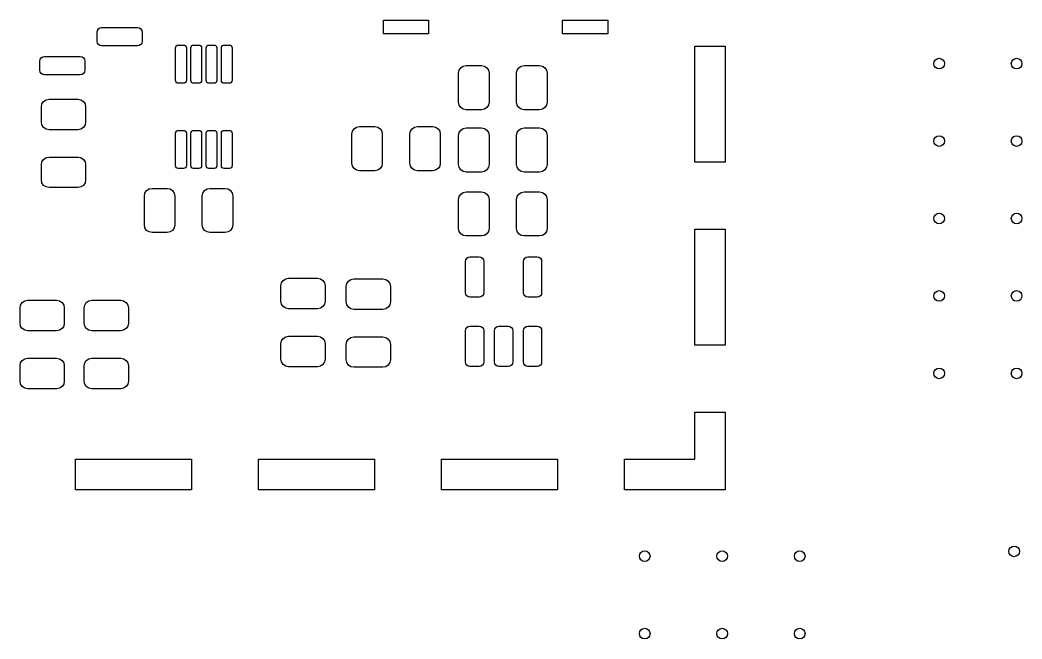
# Model space of a CAD drawing. Header units: inches. Extents: x 0.31 to 2.8, y 0.29 to 1.71.
# Drawn here: x 1.507 to 2.8, y 0.287 to 1.086 of the extents above; entities that cross this region are included whole.
import ezdxf

# ---------------------------------------------------------------- set-up
doc = ezdxf.new("R2010")
doc.units = ezdxf.units.IN
doc.header["$MEASUREMENT"] = 0
doc.layers.add('BLACK', color=250, linetype='CONTINUOUS')

msp = doc.modelspace()

# ---------------------------------------------------------------- linework, layer by layer
at = {"layer": 'BLACK', "linetype": 'CONTINUOUS'}
for p, q in [((1.9758, 1.0685), (1.9758, 1.0862)), ((1.9758, 1.0862), (2.0339, 1.0862)), ((2.0339, 1.0862), (2.0339, 1.0685)), ((2.2071, 1.0685), (2.2071, 1.0862)), ((2.2071, 1.0862), (2.2652, 1.0862)), ((2.2652, 1.0862), (2.2652, 1.0685)), ((1.6067, 1.0729), (1.608, 1.0748)), ((1.608, 1.0748), (1.6099, 1.0761)), ((1.6099, 1.0761), (1.6122, 1.0765)), ((1.6122, 1.0765), (1.6585, 1.0765)), ((1.6585, 1.0765), (1.6607, 1.0761)), ((1.6607, 1.0761), (1.6626, 1.0748)), ((1.6626, 1.0748), (1.6639, 1.0729)), ((1.6063, 1.0706), (1.6067, 1.0729)), ((1.6063, 1.0588), (1.6063, 1.0706)), ((1.6639, 1.0729), (1.6644, 1.0706)), ((1.6644, 1.0706), (1.6644, 1.0588)), ((2.0339, 1.0685), (1.9758, 1.0685)), ((2.2652, 1.0685), (2.2071, 1.0685)), ((1.6067, 1.0565), (1.6063, 1.0588)), ((1.608, 1.0546), (1.6067, 1.0565)), ((1.6099, 1.0534), (1.608, 1.0546)), ((1.6122, 1.0529), (1.6099, 1.0534)), ((1.6585, 1.0529), (1.6122, 1.0529)), ((1.6607, 1.0534), (1.6585, 1.0529)), ((1.6626, 1.0546), (1.6607, 1.0534)), ((1.6639, 1.0565), (1.6626, 1.0546)), ((1.6644, 1.0588), (1.6639, 1.0565)), ((1.7077, 1.0504), (1.7079, 1.0518)), ((1.7077, 1.0081), (1.7077, 1.0504)), ((1.7079, 1.0518), (1.7087, 1.0529)), ((1.7087, 1.0529), (1.7098, 1.0536)), ((1.7098, 1.0536), (1.7111, 1.0539)), ((1.7111, 1.0539), (1.718, 1.0539)), ((1.718, 1.0539), (1.7193, 1.0536)), ((1.7193, 1.0536), (1.7204, 1.0529)), ((1.7204, 1.0529), (1.7212, 1.0518)), ((1.7212, 1.0518), (1.7215, 1.0504)), ((1.7215, 1.0504), (1.7215, 1.0081)), ((1.7274, 1.0504), (1.7276, 1.0518)), ((1.7274, 1.0081), (1.7274, 1.0504)), ((1.7276, 1.0518), (1.7284, 1.0529)), ((1.7284, 1.0529), (1.7295, 1.0536)), ((1.7295, 1.0536), (1.7308, 1.0539)), ((1.7308, 1.0539), (1.7377, 1.0539)), ((1.7377, 1.0539), (1.739, 1.0536)), ((1.739, 1.0536), (1.7401, 1.0529)), ((1.7401, 1.0529), (1.7409, 1.0518)), ((1.7409, 1.0518), (1.7411, 1.0504)), ((1.7411, 1.0504), (1.7411, 1.0081)), ((1.747, 1.0504), (1.7473, 1.0518)), ((1.747, 1.0081), (1.747, 1.0504)), ((1.7473, 1.0518), (1.7481, 1.0529)), ((1.7481, 1.0529), (1.7492, 1.0536)), ((1.7492, 1.0536), (1.7505, 1.0539)), ((1.7505, 1.0539), (1.7574, 1.0539)), ((1.7574, 1.0539), (1.7587, 1.0536)), ((1.7587, 1.0536), (1.7598, 1.0529)), ((1.7598, 1.0529), (1.7606, 1.0518)), ((1.7606, 1.0518), (1.7608, 1.0504)), ((1.7608, 1.0504), (1.7608, 1.0081)), ((1.7667, 1.0504), (1.767, 1.0518)), ((1.7667, 1.0081), (1.7667, 1.0504)), ((1.767, 1.0518), (1.7677, 1.0529)), ((1.7677, 1.0529), (1.7689, 1.0536)), ((1.7689, 1.0536), (1.7702, 1.0539)), ((1.7702, 1.0539), (1.7771, 1.0539)), ((1.7771, 1.0539), (1.7784, 1.0536)), ((1.7784, 1.0536), (1.7795, 1.0529)), ((1.7795, 1.0529), (1.7802, 1.0518)), ((1.7802, 1.0518), (1.7805, 1.0504)), ((1.7805, 1.0504), (1.7805, 1.0081)), ((2.3776, 0.9028), (2.3776, 1.0524)), ((2.3776, 1.0524), (2.4169, 1.0524)), ((2.4169, 1.0524), (2.4169, 0.9028)), ((1.5325, 1.0332), (1.5329, 1.0355)), ((1.5329, 1.0355), (1.5342, 1.0374)), ((1.5342, 1.0374), (1.5361, 1.0387)), ((1.5361, 1.0387), (1.5384, 1.0391)), ((1.5384, 1.0391), (1.5846, 1.0391)), ((1.5846, 1.0391), (1.5869, 1.0387)), ((1.5869, 1.0387), (1.5888, 1.0374)), ((1.5888, 1.0374), (1.5901, 1.0355)), ((1.5901, 1.0355), (1.5906, 1.0332)), ((1.5325, 1.0214), (1.5325, 1.0332)), ((1.5329, 1.0191), (1.5325, 1.0214)), ((1.5906, 1.0214), (1.5901, 1.0191)), ((1.5906, 1.0332), (1.5906, 1.0214)), ((2.0736, 1.0213), (2.0757, 1.0245)), ((2.0757, 1.0245), (2.0789, 1.0266)), ((2.0789, 1.0266), (2.0827, 1.0273)), ((2.0827, 1.0273), (2.1024, 1.0273)), ((2.1024, 1.0273), (2.1061, 1.0266)), ((2.1061, 1.0266), (2.1093, 1.0245)), ((2.1093, 1.0245), (2.1115, 1.0213)), ((2.1484, 1.0213), (2.1505, 1.0245)), ((2.1505, 1.0245), (2.1537, 1.0266)), ((2.1537, 1.0266), (2.1575, 1.0273)), ((2.1575, 1.0273), (2.1772, 1.0273)), ((2.1772, 1.0273), (2.181, 1.0266)), ((2.181, 1.0266), (2.1841, 1.0245)), ((2.1841, 1.0245), (2.1863, 1.0213)), ((1.5342, 1.0172), (1.5329, 1.0191)), ((1.5361, 1.016), (1.5342, 1.0172)), ((1.5384, 1.0155), (1.5361, 1.016)), ((1.5846, 1.0155), (1.5384, 1.0155)), ((1.5869, 1.016), (1.5846, 1.0155)), ((1.5888, 1.0172), (1.5869, 1.016)), ((1.5901, 1.0191), (1.5888, 1.0172)), ((2.0729, 1.0175), (2.0736, 1.0213)), ((2.0729, 0.9801), (2.0729, 1.0175)), ((2.1115, 1.0213), (2.1122, 1.0175)), ((2.1122, 1.0175), (2.1122, 0.9801)), ((2.1477, 1.0175), (2.1484, 1.0213)), ((2.1477, 0.9801), (2.1477, 1.0175)), ((2.1863, 1.0213), (2.187, 1.0175)), ((2.187, 1.0175), (2.187, 0.9801)), ((1.7079, 1.0068), (1.7077, 1.0081)), ((1.7087, 1.0057), (1.7079, 1.0068)), ((1.7098, 1.0049), (1.7087, 1.0057)), ((1.7111, 1.0047), (1.7098, 1.0049)), ((1.718, 1.0047), (1.7111, 1.0047)), ((1.7193, 1.0049), (1.718, 1.0047)), ((1.7204, 1.0057), (1.7193, 1.0049)), ((1.7212, 1.0068), (1.7204, 1.0057)), ((1.7215, 1.0081), (1.7212, 1.0068)), ((1.7276, 1.0068), (1.7274, 1.0081)), ((1.7284, 1.0057), (1.7276, 1.0068)), ((1.7295, 1.0049), (1.7284, 1.0057)), ((1.7308, 1.0047), (1.7295, 1.0049)), ((1.7377, 1.0047), (1.7308, 1.0047)), ((1.739, 1.0049), (1.7377, 1.0047)), ((1.7401, 1.0057), (1.739, 1.0049)), ((1.7409, 1.0068), (1.7401, 1.0057)), ((1.7411, 1.0081), (1.7409, 1.0068)), ((1.7473, 1.0068), (1.747, 1.0081)), ((1.7481, 1.0057), (1.7473, 1.0068)), ((1.7492, 1.0049), (1.7481, 1.0057)), ((1.7505, 1.0047), (1.7492, 1.0049)), ((1.7574, 1.0047), (1.7505, 1.0047)), ((1.7587, 1.0049), (1.7574, 1.0047)), ((1.7598, 1.0057), (1.7587, 1.0049)), ((1.7606, 1.0068), (1.7598, 1.0057)), ((1.7608, 1.0081), (1.7606, 1.0068)), ((1.767, 1.0068), (1.7667, 1.0081)), ((1.7677, 1.0057), (1.767, 1.0068)), ((1.7689, 1.0049), (1.7677, 1.0057)), ((1.7702, 1.0047), (1.7689, 1.0049)), ((1.7771, 1.0047), (1.7702, 1.0047)), ((1.7784, 1.0049), (1.7771, 1.0047)), ((1.7795, 1.0057), (1.7784, 1.0049)), ((1.7802, 1.0068), (1.7795, 1.0057)), ((1.7805, 1.0081), (1.7802, 1.0068)), ((1.5373, 0.9811), (1.5405, 0.9833)), ((1.5405, 0.9833), (1.5443, 0.984)), ((1.5443, 0.984), (1.5817, 0.984)), ((1.5817, 0.984), (1.5855, 0.9833)), ((1.5855, 0.9833), (1.5887, 0.9811)), ((1.5344, 0.9742), (1.5352, 0.9779)), ((1.5344, 0.9545), (1.5344, 0.9742)), ((1.5352, 0.9779), (1.5373, 0.9811)), ((1.5887, 0.9811), (1.5908, 0.9779)), ((1.5908, 0.9779), (1.5915, 0.9742)), ((1.5915, 0.9742), (1.5915, 0.9545)), ((2.0736, 0.9763), (2.0729, 0.9801)), ((2.0757, 0.9731), (2.0736, 0.9763)), ((2.0789, 0.971), (2.0757, 0.9731)), ((2.0827, 0.9703), (2.0789, 0.971)), ((2.1024, 0.9703), (2.0827, 0.9703)), ((2.1061, 0.971), (2.1024, 0.9703)), ((2.1093, 0.9731), (2.1061, 0.971)), ((2.1115, 0.9763), (2.1093, 0.9731)), ((2.1122, 0.9801), (2.1115, 0.9763)), ((2.1484, 0.9763), (2.1477, 0.9801)), ((2.1505, 0.9731), (2.1484, 0.9763)), ((2.1537, 0.971), (2.1505, 0.9731)), ((2.1575, 0.9703), (2.1537, 0.971)), ((2.1772, 0.9703), (2.1575, 0.9703)), ((2.181, 0.971), (2.1772, 0.9703)), ((2.1841, 0.9731), (2.181, 0.971)), ((2.1863, 0.9763), (2.1841, 0.9731)), ((2.187, 0.9801), (2.1863, 0.9763)), ((1.5352, 0.9507), (1.5344, 0.9545)), ((1.5373, 0.9475), (1.5352, 0.9507)), ((1.5405, 0.9454), (1.5373, 0.9475)), ((1.5443, 0.9446), (1.5405, 0.9454)), ((1.5817, 0.9446), (1.5443, 0.9446)), ((1.5855, 0.9454), (1.5817, 0.9446)), ((1.5887, 0.9475), (1.5855, 0.9454)), ((1.5908, 0.9507), (1.5887, 0.9475)), ((1.5915, 0.9545), (1.5908, 0.9507)), ((1.9358, 0.9425), (1.9379, 0.9457)), ((1.9379, 0.9457), (1.9411, 0.9478)), ((1.9411, 0.9478), (1.9449, 0.9486)), ((1.9449, 0.9486), (1.9646, 0.9486)), ((1.9646, 0.9486), (1.9684, 0.9478)), ((1.9684, 0.9478), (1.9715, 0.9457)), ((1.9715, 0.9457), (1.9737, 0.9425)), ((2.0106, 0.9425), (2.0127, 0.9457)), ((2.0127, 0.9457), (2.0159, 0.9478)), ((2.0159, 0.9478), (2.0197, 0.9486)), ((2.0197, 0.9486), (2.0394, 0.9486)), ((2.0394, 0.9486), (2.0432, 0.9478)), ((2.0432, 0.9478), (2.0464, 0.9457)), ((2.0464, 0.9457), (2.0485, 0.9425)), ((2.0736, 0.9409), (2.0757, 0.9441)), ((2.0757, 0.9441), (2.0789, 0.9463)), ((2.0789, 0.9463), (2.0827, 0.947)), ((2.0827, 0.947), (2.1024, 0.947)), ((2.1024, 0.947), (2.1061, 0.9463)), ((2.1061, 0.9463), (2.1093, 0.9441)), ((2.1093, 0.9441), (2.1115, 0.9409)), ((2.1484, 0.9409), (2.1505, 0.9441)), ((2.1505, 0.9441), (2.1537, 0.9463)), ((2.1537, 0.9463), (2.1575, 0.947)), ((2.1575, 0.947), (2.1772, 0.947)), ((2.1772, 0.947), (2.181, 0.9463)), ((2.181, 0.9463), (2.1841, 0.9441)), ((2.1841, 0.9441), (2.1863, 0.9409)), ((1.7077, 0.9402), (1.7079, 0.9415)), ((1.7077, 0.8979), (1.7077, 0.9402)), ((1.7079, 0.9415), (1.7087, 0.9426)), ((1.7087, 0.9426), (1.7098, 0.9434)), ((1.7098, 0.9434), (1.7111, 0.9437)), ((1.7111, 0.9437), (1.718, 0.9437)), ((1.718, 0.9437), (1.7193, 0.9434)), ((1.7193, 0.9434), (1.7204, 0.9426)), ((1.7204, 0.9426), (1.7212, 0.9415)), ((1.7212, 0.9415), (1.7215, 0.9402)), ((1.7215, 0.9402), (1.7215, 0.8979)), ((1.7274, 0.9402), (1.7276, 0.9415)), ((1.7274, 0.8979), (1.7274, 0.9402)), ((1.7276, 0.9415), (1.7284, 0.9426)), ((1.7284, 0.9426), (1.7295, 0.9434)), ((1.7295, 0.9434), (1.7308, 0.9437)), ((1.7308, 0.9437), (1.7377, 0.9437)), ((1.7377, 0.9437), (1.739, 0.9434)), ((1.739, 0.9434), (1.7401, 0.9426)), ((1.7401, 0.9426), (1.7409, 0.9415)), ((1.7409, 0.9415), (1.7411, 0.9402)), ((1.7411, 0.9402), (1.7411, 0.8979)), ((1.747, 0.9402), (1.7473, 0.9415)), ((1.747, 0.8979), (1.747, 0.9402)), ((1.7473, 0.9415), (1.7481, 0.9426)), ((1.7481, 0.9426), (1.7492, 0.9434)), ((1.7492, 0.9434), (1.7505, 0.9437)), ((1.7505, 0.9437), (1.7574, 0.9437)), ((1.7574, 0.9437), (1.7587, 0.9434)), ((1.7587, 0.9434), (1.7598, 0.9426)), ((1.7598, 0.9426), (1.7606, 0.9415)), ((1.7606, 0.9415), (1.7608, 0.9402)), ((1.7608, 0.9402), (1.7608, 0.8979)), ((1.7667, 0.9402), (1.767, 0.9415)), ((1.7667, 0.8979), (1.7667, 0.9402)), ((1.767, 0.9415), (1.7677, 0.9426)), ((1.7677, 0.9426), (1.7689, 0.9434)), ((1.7689, 0.9434), (1.7702, 0.9437)), ((1.7702, 0.9437), (1.7771, 0.9437)), ((1.7771, 0.9437), (1.7784, 0.9434)), ((1.7784, 0.9434), (1.7795, 0.9426)), ((1.7795, 0.9426), (1.7802, 0.9415)), ((1.7802, 0.9415), (1.7805, 0.9402)), ((1.7805, 0.9402), (1.7805, 0.8979)), ((1.9351, 0.9388), (1.9358, 0.9425)), ((1.9351, 0.9014), (1.9351, 0.9388)), ((1.9737, 0.9425), (1.9744, 0.9388)), ((1.9744, 0.9388), (1.9744, 0.9014)), ((2.0099, 0.9388), (2.0106, 0.9425)), ((2.0099, 0.9014), (2.0099, 0.9388)), ((2.0485, 0.9425), (2.0492, 0.9388)), ((2.0492, 0.9388), (2.0492, 0.9014)), ((2.0729, 0.9372), (2.0736, 0.9409)), ((2.0729, 0.8998), (2.0729, 0.9372)), ((2.1115, 0.9409), (2.1122, 0.9372)), ((2.1122, 0.9372), (2.1122, 0.8998)), ((2.1477, 0.9372), (2.1484, 0.9409)), ((2.1477, 0.8998), (2.1477, 0.9372)), ((2.1863, 0.9409), (2.187, 0.9372)), ((2.187, 0.9372), (2.187, 0.8998)), ((1.5352, 0.9031), (1.5373, 0.9063)), ((1.5373, 0.9063), (1.5405, 0.9085)), ((1.5405, 0.9085), (1.5443, 0.9092)), ((1.5443, 0.9092), (1.5817, 0.9092)), ((1.5817, 0.9092), (1.5855, 0.9085)), ((1.5855, 0.9085), (1.5887, 0.9063)), ((1.5887, 0.9063), (1.5908, 0.9031)), ((1.5344, 0.8994), (1.5352, 0.9031)), ((1.5344, 0.8797), (1.5344, 0.8994)), ((1.5908, 0.9031), (1.5915, 0.8994)), ((1.5915, 0.8994), (1.5915, 0.8797)), ((1.7079, 0.8966), (1.7077, 0.8979)), ((1.7087, 0.8954), (1.7079, 0.8966)), ((1.7098, 0.8947), (1.7087, 0.8954)), ((1.7111, 0.8944), (1.7098, 0.8947)), ((1.718, 0.8944), (1.7111, 0.8944)), ((1.7193, 0.8947), (1.718, 0.8944)), ((1.7204, 0.8954), (1.7193, 0.8947)), ((1.7212, 0.8966), (1.7204, 0.8954)), ((1.7215, 0.8979), (1.7212, 0.8966)), ((1.7276, 0.8966), (1.7274, 0.8979)), ((1.7284, 0.8954), (1.7276, 0.8966)), ((1.7295, 0.8947), (1.7284, 0.8954)), ((1.7308, 0.8944), (1.7295, 0.8947)), ((1.7377, 0.8944), (1.7308, 0.8944)), ((1.739, 0.8947), (1.7377, 0.8944)), ((1.7401, 0.8954), (1.739, 0.8947)), ((1.7409, 0.8966), (1.7401, 0.8954)), ((1.7411, 0.8979), (1.7409, 0.8966)), ((1.7473, 0.8966), (1.747, 0.8979)), ((1.7481, 0.8954), (1.7473, 0.8966)), ((1.7492, 0.8947), (1.7481, 0.8954)), ((1.7505, 0.8944), (1.7492, 0.8947)), ((1.7574, 0.8944), (1.7505, 0.8944)), ((1.7587, 0.8947), (1.7574, 0.8944)), ((1.7598, 0.8954), (1.7587, 0.8947)), ((1.7606, 0.8966), (1.7598, 0.8954)), ((1.7608, 0.8979), (1.7606, 0.8966)), ((1.767, 0.8966), (1.7667, 0.8979)), ((1.7677, 0.8954), (1.767, 0.8966)), ((1.7689, 0.8947), (1.7677, 0.8954)), ((1.7702, 0.8944), (1.7689, 0.8947)), ((1.7771, 0.8944), (1.7702, 0.8944)), ((1.7784, 0.8947), (1.7771, 0.8944)), ((1.7795, 0.8954), (1.7784, 0.8947)), ((1.7802, 0.8966), (1.7795, 0.8954)), ((1.7805, 0.8979), (1.7802, 0.8966)), ((1.9358, 0.8976), (1.9351, 0.9014)), ((1.9379, 0.8944), (1.9358, 0.8976)), ((1.9411, 0.8923), (1.9379, 0.8944)), ((1.9449, 0.8915), (1.9411, 0.8923)), ((1.9684, 0.8923), (1.9646, 0.8915)), ((1.9715, 0.8944), (1.9684, 0.8923)), ((1.9737, 0.8976), (1.9715, 0.8944)), ((1.9744, 0.9014), (1.9737, 0.8976)), ((2.0106, 0.8976), (2.0099, 0.9014)), ((2.0127, 0.8944), (2.0106, 0.8976)), ((2.0159, 0.8923), (2.0127, 0.8944)), ((2.0197, 0.8915), (2.0159, 0.8923)), ((2.0432, 0.8923), (2.0394, 0.8915)), ((2.0464, 0.8944), (2.0432, 0.8923)), ((2.0485, 0.8976), (2.0464, 0.8944)), ((2.0492, 0.9014), (2.0485, 0.8976)), ((2.0736, 0.896), (2.0729, 0.8998)), ((2.0757, 0.8928), (2.0736, 0.896)), ((2.0789, 0.8907), (2.0757, 0.8928)), ((2.1093, 0.8928), (2.1061, 0.8907)), ((2.1115, 0.896), (2.1093, 0.8928)), ((2.1122, 0.8998), (2.1115, 0.896)), ((2.1484, 0.896), (2.1477, 0.8998)), ((2.1505, 0.8928), (2.1484, 0.896)), ((2.1537, 0.8907), (2.1505, 0.8928)), ((2.1841, 0.8928), (2.181, 0.8907)), ((2.1863, 0.896), (2.1841, 0.8928)), ((2.187, 0.8998), (2.1863, 0.896)), ((2.4169, 0.9028), (2.3776, 0.9028)), ((1.5352, 0.8759), (1.5344, 0.8797)), ((1.5915, 0.8797), (1.5908, 0.8759)), ((1.9646, 0.8915), (1.9449, 0.8915)), ((2.0394, 0.8915), (2.0197, 0.8915)), ((2.0827, 0.8899), (2.0789, 0.8907)), ((2.1024, 0.8899), (2.0827, 0.8899)), ((2.1061, 0.8907), (2.1024, 0.8899)), ((2.1575, 0.8899), (2.1537, 0.8907)), ((2.1772, 0.8899), (2.1575, 0.8899)), ((2.181, 0.8907), (2.1772, 0.8899)), ((1.5373, 0.8727), (1.5352, 0.8759)), ((1.5405, 0.8706), (1.5373, 0.8727)), ((1.5443, 0.8698), (1.5405, 0.8706)), ((1.5817, 0.8698), (1.5443, 0.8698)), ((1.5855, 0.8706), (1.5817, 0.8698)), ((1.5887, 0.8727), (1.5855, 0.8706)), ((1.5908, 0.8759), (1.5887, 0.8727)), ((1.6702, 0.866), (1.6734, 0.8681)), ((1.6734, 0.8681), (1.6772, 0.8688)), ((1.6772, 0.8688), (1.6969, 0.8688)), ((1.6969, 0.8688), (1.7006, 0.8681)), ((1.7006, 0.8681), (1.7038, 0.866)), ((1.745, 0.866), (1.7482, 0.8681)), ((1.7482, 0.8681), (1.752, 0.8688)), ((1.752, 0.8688), (1.7717, 0.8688)), ((1.7717, 0.8688), (1.7754, 0.8681)), ((1.7754, 0.8681), (1.7786, 0.866)), ((1.6673, 0.859), (1.6681, 0.8628)), ((1.6673, 0.8216), (1.6673, 0.859)), ((1.6681, 0.8628), (1.6702, 0.866)), ((1.7038, 0.866), (1.7059, 0.8628)), ((1.7059, 0.8628), (1.7067, 0.859)), ((1.7067, 0.859), (1.7067, 0.8216)), ((1.7421, 0.859), (1.7429, 0.8628)), ((1.7421, 0.8216), (1.7421, 0.859)), ((1.7429, 0.8628), (1.745, 0.866)), ((1.7786, 0.866), (1.7807, 0.8628)), ((1.7807, 0.8628), (1.7815, 0.859)), ((1.7815, 0.859), (1.7815, 0.8216)), ((2.0729, 0.8545), (2.0736, 0.8583)), ((2.0729, 0.8171), (2.0729, 0.8545)), ((2.0736, 0.8583), (2.0757, 0.8615)), ((2.0757, 0.8615), (2.0789, 0.8636)), ((2.0789, 0.8636), (2.0827, 0.8643)), ((2.0827, 0.8643), (2.1024, 0.8643)), ((2.1024, 0.8643), (2.1061, 0.8636)), ((2.1061, 0.8636), (2.1093, 0.8615)), ((2.1093, 0.8615), (2.1115, 0.8583)), ((2.1115, 0.8583), (2.1122, 0.8545)), ((2.1122, 0.8545), (2.1122, 0.8171)), ((2.1477, 0.8545), (2.1484, 0.8583)), ((2.1477, 0.8171), (2.1477, 0.8545)), ((2.1484, 0.8583), (2.1505, 0.8615)), ((2.1505, 0.8615), (2.1537, 0.8636)), ((2.1537, 0.8636), (2.1575, 0.8643)), ((2.1575, 0.8643), (2.1772, 0.8643)), ((2.1772, 0.8643), (2.181, 0.8636)), ((2.181, 0.8636), (2.1841, 0.8615)), ((2.1841, 0.8615), (2.1863, 0.8583)), ((2.1863, 0.8583), (2.187, 0.8545)), ((2.187, 0.8545), (2.187, 0.8171)), ((1.6681, 0.8178), (1.6673, 0.8216)), ((1.6702, 0.8146), (1.6681, 0.8178)), ((1.6734, 0.8125), (1.6702, 0.8146)), ((1.7038, 0.8146), (1.7006, 0.8125)), ((1.7059, 0.8178), (1.7038, 0.8146)), ((1.7067, 0.8216), (1.7059, 0.8178)), ((1.7429, 0.8178), (1.7421, 0.8216)), ((1.745, 0.8146), (1.7429, 0.8178)), ((1.7482, 0.8125), (1.745, 0.8146)), ((1.7786, 0.8146), (1.7754, 0.8125)), ((1.7807, 0.8178), (1.7786, 0.8146)), ((1.7815, 0.8216), (1.7807, 0.8178)), ((2.0736, 0.8133), (2.0729, 0.8171)), ((2.1122, 0.8171), (2.1115, 0.8133)), ((2.1484, 0.8133), (2.1477, 0.8171)), ((2.187, 0.8171), (2.1863, 0.8133)), ((2.3776, 0.6665), (2.3776, 0.8161)), ((2.3776, 0.8161), (2.4169, 0.8161)), ((2.4169, 0.8161), (2.4169, 0.6665)), ((1.6772, 0.8118), (1.6734, 0.8125)), ((1.6969, 0.8118), (1.6772, 0.8118)), ((1.7006, 0.8125), (1.6969, 0.8118)), ((1.752, 0.8118), (1.7482, 0.8125)), ((1.7717, 0.8118), (1.752, 0.8118)), ((1.7754, 0.8125), (1.7717, 0.8118)), ((2.0757, 0.8101), (2.0736, 0.8133)), ((2.0789, 0.808), (2.0757, 0.8101)), ((2.0827, 0.8073), (2.0789, 0.808)), ((2.1024, 0.8073), (2.0827, 0.8073)), ((2.1061, 0.808), (2.1024, 0.8073)), ((2.1093, 0.8101), (2.1061, 0.808)), ((2.1115, 0.8133), (2.1093, 0.8101)), ((2.1505, 0.8101), (2.1484, 0.8133)), ((2.1537, 0.808), (2.1505, 0.8101)), ((2.1575, 0.8073), (2.1537, 0.808)), ((2.1772, 0.8073), (2.1575, 0.8073)), ((2.181, 0.808), (2.1772, 0.8073)), ((2.1841, 0.8101), (2.181, 0.808)), ((2.1863, 0.8133), (2.1841, 0.8101)), ((2.0816, 0.7745), (2.0821, 0.7767)), ((2.0821, 0.7767), (2.0833, 0.7787)), ((2.0833, 0.7787), (2.0853, 0.7799)), ((2.0853, 0.7799), (2.0875, 0.7804)), ((2.0875, 0.7804), (2.0993, 0.7804)), ((2.0993, 0.7804), (2.1016, 0.7799)), ((2.1016, 0.7799), (2.1035, 0.7787)), ((2.1035, 0.7787), (2.1048, 0.7767)), ((2.1048, 0.7767), (2.1052, 0.7745)), ((2.1564, 0.7745), (2.1569, 0.7767)), ((2.1569, 0.7767), (2.1581, 0.7787)), ((2.1581, 0.7787), (2.1601, 0.7799)), ((2.1601, 0.7799), (2.1623, 0.7804)), ((2.1623, 0.7804), (2.1741, 0.7804)), ((2.1741, 0.7804), (2.1764, 0.7799)), ((2.1764, 0.7799), (2.1783, 0.7787)), ((2.1783, 0.7787), (2.1796, 0.7767)), ((2.1796, 0.7767), (2.18, 0.7745)), ((2.0816, 0.7341), (2.0816, 0.7745)), ((2.1052, 0.7745), (2.1052, 0.7341)), ((2.1564, 0.7341), (2.1564, 0.7745)), ((2.18, 0.7745), (2.18, 0.7341)), ((1.8465, 0.7498), (1.8497, 0.7519)), ((1.8497, 0.7519), (1.8534, 0.7527)), ((1.8534, 0.7527), (1.8908, 0.7527)), ((1.8908, 0.7527), (1.8946, 0.7519)), ((1.8946, 0.7519), (1.8978, 0.7498)), ((1.9307, 0.749), (1.9339, 0.7511)), ((1.9339, 0.7511), (1.9377, 0.7519)), ((1.9377, 0.7519), (1.9751, 0.7519)), ((1.9751, 0.7519), (1.9789, 0.7511)), ((1.9789, 0.7511), (1.982, 0.749)), ((1.8436, 0.7428), (1.8443, 0.7466)), ((1.8436, 0.7231), (1.8436, 0.7428)), ((1.8443, 0.7466), (1.8465, 0.7498)), ((1.8978, 0.7498), (1.8999, 0.7466)), ((1.8999, 0.7466), (1.9007, 0.7428)), ((1.9007, 0.7428), (1.9007, 0.7231)), ((1.9278, 0.742), (1.9286, 0.7458)), ((1.9278, 0.7223), (1.9278, 0.742)), ((1.9286, 0.7458), (1.9307, 0.749)), ((1.982, 0.749), (1.9842, 0.7458)), ((1.9842, 0.7458), (1.9849, 0.742)), ((1.9849, 0.742), (1.9849, 0.7223)), ((1.513, 0.7234), (1.5167, 0.7242)), ((1.5167, 0.7242), (1.5541, 0.7242)), ((1.5541, 0.7242), (1.5579, 0.7234)), ((1.5956, 0.7234), (1.5994, 0.7242)), ((1.5994, 0.7242), (1.6368, 0.7242)), ((1.6368, 0.7242), (1.6406, 0.7234)), ((2.0821, 0.7319), (2.0816, 0.7341)), ((2.0833, 0.73), (2.0821, 0.7319)), ((2.0853, 0.7287), (2.0833, 0.73)), ((2.0875, 0.7282), (2.0853, 0.7287)), ((2.0993, 0.7282), (2.0875, 0.7282)), ((2.1016, 0.7287), (2.0993, 0.7282)), ((2.1035, 0.73), (2.1016, 0.7287)), ((2.1048, 0.7319), (2.1035, 0.73)), ((2.1052, 0.7341), (2.1048, 0.7319)), ((2.1569, 0.7319), (2.1564, 0.7341)), ((2.1581, 0.73), (2.1569, 0.7319)), ((2.1601, 0.7287), (2.1581, 0.73)), ((2.1623, 0.7282), (2.1601, 0.7287)), ((2.1741, 0.7282), (2.1623, 0.7282)), ((2.1764, 0.7287), (2.1741, 0.7282)), ((2.1783, 0.73), (2.1764, 0.7287)), ((2.1796, 0.7319), (2.1783, 0.73)), ((2.18, 0.7341), (2.1796, 0.7319)), ((1.5069, 0.7143), (1.5076, 0.7181)), ((1.5069, 0.6946), (1.5069, 0.7143)), ((1.5076, 0.7181), (1.5098, 0.7213)), ((1.5098, 0.7213), (1.513, 0.7234)), ((1.5579, 0.7234), (1.5611, 0.7213)), ((1.5611, 0.7213), (1.5632, 0.7181)), ((1.5632, 0.7181), (1.564, 0.7143)), ((1.564, 0.7143), (1.564, 0.6946)), ((1.5896, 0.7143), (1.5903, 0.7181)), ((1.5896, 0.6946), (1.5896, 0.7143)), ((1.5903, 0.7181), (1.5924, 0.7213)), ((1.5924, 0.7213), (1.5956, 0.7234)), ((1.6406, 0.7234), (1.6438, 0.7213)), ((1.6438, 0.7213), (1.6459, 0.7181)), ((1.6459, 0.7181), (1.6467, 0.7143)), ((1.6467, 0.7143), (1.6467, 0.6946)), ((1.8443, 0.7194), (1.8436, 0.7231)), ((1.8465, 0.7162), (1.8443, 0.7194)), ((1.8497, 0.714), (1.8465, 0.7162)), ((1.8534, 0.7133), (1.8497, 0.714)), ((1.8908, 0.7133), (1.8534, 0.7133)), ((1.8946, 0.714), (1.8908, 0.7133)), ((1.8978, 0.7162), (1.8946, 0.714)), ((1.8999, 0.7194), (1.8978, 0.7162)), ((1.9007, 0.7231), (1.8999, 0.7194)), ((1.9286, 0.7186), (1.9278, 0.7223)), ((1.9307, 0.7154), (1.9286, 0.7186)), ((1.9339, 0.7132), (1.9307, 0.7154)), ((1.9377, 0.7125), (1.9339, 0.7132)), ((1.9751, 0.7125), (1.9377, 0.7125)), ((1.9789, 0.7132), (1.9751, 0.7125)), ((1.982, 0.7154), (1.9789, 0.7132)), ((1.9842, 0.7186), (1.982, 0.7154)), ((1.9849, 0.7223), (1.9842, 0.7186)), ((1.5076, 0.6909), (1.5069, 0.6946)), ((1.5098, 0.6877), (1.5076, 0.6909)), ((1.513, 0.6855), (1.5098, 0.6877)), ((1.5167, 0.6848), (1.513, 0.6855)), ((1.5579, 0.6855), (1.5541, 0.6848)), ((1.5611, 0.6877), (1.5579, 0.6855)), ((1.5632, 0.6909), (1.5611, 0.6877)), ((1.564, 0.6946), (1.5632, 0.6909)), ((1.5903, 0.6909), (1.5896, 0.6946)), ((1.5924, 0.6877), (1.5903, 0.6909)), ((1.5956, 0.6855), (1.5924, 0.6877)), ((1.5994, 0.6848), (1.5956, 0.6855)), ((1.6406, 0.6855), (1.6368, 0.6848)), ((1.6438, 0.6877), (1.6406, 0.6855)), ((1.6459, 0.6909), (1.6438, 0.6877)), ((1.6467, 0.6946), (1.6459, 0.6909)), ((2.0816, 0.6849), (2.0821, 0.6872)), ((2.0821, 0.6872), (2.0833, 0.6891)), ((2.0833, 0.6891), (2.0853, 0.6904)), ((2.0853, 0.6904), (2.0875, 0.6908)), ((2.0875, 0.6908), (2.0993, 0.6908)), ((2.0993, 0.6908), (2.1016, 0.6904)), ((2.1016, 0.6904), (2.1035, 0.6891)), ((2.1035, 0.6891), (2.1048, 0.6872)), ((2.1048, 0.6872), (2.1052, 0.6849)), ((2.119, 0.6849), (2.1195, 0.6872)), ((2.1195, 0.6872), (2.1207, 0.6891)), ((2.1207, 0.6891), (2.1227, 0.6904)), ((2.1227, 0.6904), (2.1249, 0.6908)), ((2.1249, 0.6908), (2.1367, 0.6908)), ((2.1367, 0.6908), (2.139, 0.6904)), ((2.139, 0.6904), (2.1409, 0.6891)), ((2.1409, 0.6891), (2.1422, 0.6872)), ((2.1422, 0.6872), (2.1426, 0.6849)), ((2.1564, 0.6849), (2.1569, 0.6872)), ((2.1569, 0.6872), (2.1581, 0.6891)), ((2.1581, 0.6891), (2.1601, 0.6904)), ((2.1601, 0.6904), (2.1623, 0.6908)), ((2.1623, 0.6908), (2.1741, 0.6908)), ((2.1741, 0.6908), (2.1764, 0.6904)), ((2.1764, 0.6904), (2.1783, 0.6891)), ((2.1783, 0.6891), (2.1796, 0.6872)), ((2.1796, 0.6872), (2.18, 0.6849)), ((1.5541, 0.6848), (1.5167, 0.6848)), ((1.6368, 0.6848), (1.5994, 0.6848)), ((1.8443, 0.6718), (1.8465, 0.675)), ((1.8465, 0.675), (1.8497, 0.6771)), ((1.8497, 0.6771), (1.8534, 0.6779)), ((1.8534, 0.6779), (1.8908, 0.6779)), ((1.8908, 0.6779), (1.8946, 0.6771)), ((1.8946, 0.6771), (1.8978, 0.675)), ((1.8978, 0.675), (1.8999, 0.6718)), ((1.9286, 0.671), (1.9307, 0.6742)), ((1.9307, 0.6742), (1.9339, 0.6763)), ((1.9339, 0.6763), (1.9377, 0.6771)), ((1.9377, 0.6771), (1.9751, 0.6771)), ((1.9751, 0.6771), (1.9789, 0.6763)), ((1.9789, 0.6763), (1.982, 0.6742)), ((1.982, 0.6742), (1.9842, 0.671)), ((2.0816, 0.6446), (2.0816, 0.6849)), ((2.1052, 0.6849), (2.1052, 0.6446)), ((2.119, 0.6446), (2.119, 0.6849)), ((2.1426, 0.6849), (2.1426, 0.6446)), ((2.1564, 0.6446), (2.1564, 0.6849)), ((2.18, 0.6849), (2.18, 0.6446)), ((1.8436, 0.668), (1.8443, 0.6718)), ((1.8436, 0.6483), (1.8436, 0.668)), ((1.8999, 0.6718), (1.9007, 0.668)), ((1.9007, 0.668), (1.9007, 0.6483)), ((1.9278, 0.6672), (1.9286, 0.671)), ((1.9278, 0.6475), (1.9278, 0.6672)), ((1.9842, 0.671), (1.9849, 0.6672)), ((1.9849, 0.6672), (1.9849, 0.6475)), ((2.4169, 0.6665), (2.3776, 0.6665)), ((1.5076, 0.6433), (1.5098, 0.6465)), ((1.5098, 0.6465), (1.513, 0.6486)), ((1.513, 0.6486), (1.5167, 0.6494)), ((1.5167, 0.6494), (1.5541, 0.6494)), ((1.5541, 0.6494), (1.5579, 0.6486)), ((1.5579, 0.6486), (1.5611, 0.6465)), ((1.5611, 0.6465), (1.5632, 0.6433)), ((1.5903, 0.6433), (1.5924, 0.6465)), ((1.5924, 0.6465), (1.5956, 0.6486)), ((1.5956, 0.6486), (1.5994, 0.6494)), ((1.5994, 0.6494), (1.6368, 0.6494)), ((1.6368, 0.6494), (1.6406, 0.6486)), ((1.6406, 0.6486), (1.6438, 0.6465)), ((1.6438, 0.6465), (1.6459, 0.6433)), ((1.8443, 0.6446), (1.8436, 0.6483)), ((1.9007, 0.6483), (1.8999, 0.6446)), ((1.9286, 0.6438), (1.9278, 0.6475)), ((1.9849, 0.6475), (1.9842, 0.6438)), ((1.5069, 0.6395), (1.5076, 0.6433)), ((1.5069, 0.6198), (1.5069, 0.6395)), ((1.5632, 0.6433), (1.564, 0.6395)), ((1.564, 0.6395), (1.564, 0.6198)), ((1.5896, 0.6395), (1.5903, 0.6433)), ((1.5896, 0.6198), (1.5896, 0.6395)), ((1.6459, 0.6433), (1.6467, 0.6395)), ((1.6467, 0.6395), (1.6467, 0.6198)), ((1.8465, 0.6414), (1.8443, 0.6446)), ((1.8497, 0.6392), (1.8465, 0.6414)), ((1.8534, 0.6385), (1.8497, 0.6392)), ((1.8908, 0.6385), (1.8534, 0.6385)), ((1.8946, 0.6392), (1.8908, 0.6385)), ((1.8978, 0.6414), (1.8946, 0.6392)), ((1.8999, 0.6446), (1.8978, 0.6414)), ((1.9307, 0.6406), (1.9286, 0.6438)), ((1.9339, 0.6384), (1.9307, 0.6406)), ((1.9377, 0.6377), (1.9339, 0.6384)), ((1.9751, 0.6377), (1.9377, 0.6377)), ((1.9789, 0.6384), (1.9751, 0.6377)), ((1.982, 0.6406), (1.9789, 0.6384)), ((1.9842, 0.6438), (1.982, 0.6406)), ((2.0821, 0.6423), (2.0816, 0.6446)), ((2.0833, 0.6404), (2.0821, 0.6423)), ((2.0853, 0.6391), (2.0833, 0.6404)), ((2.0875, 0.6387), (2.0853, 0.6391)), ((2.0993, 0.6387), (2.0875, 0.6387)), ((2.1016, 0.6391), (2.0993, 0.6387)), ((2.1035, 0.6404), (2.1016, 0.6391)), ((2.1048, 0.6423), (2.1035, 0.6404)), ((2.1052, 0.6446), (2.1048, 0.6423)), ((2.1195, 0.6423), (2.119, 0.6446)), ((2.1207, 0.6404), (2.1195, 0.6423)), ((2.1227, 0.6391), (2.1207, 0.6404)), ((2.1249, 0.6387), (2.1227, 0.6391)), ((2.1367, 0.6387), (2.1249, 0.6387)), ((2.139, 0.6391), (2.1367, 0.6387)), ((2.1409, 0.6404), (2.139, 0.6391)), ((2.1422, 0.6423), (2.1409, 0.6404)), ((2.1426, 0.6446), (2.1422, 0.6423)), ((2.1569, 0.6423), (2.1564, 0.6446)), ((2.1581, 0.6404), (2.1569, 0.6423)), ((2.1601, 0.6391), (2.1581, 0.6404)), ((2.1623, 0.6387), (2.1601, 0.6391)), ((2.1741, 0.6387), (2.1623, 0.6387)), ((2.1764, 0.6391), (2.1741, 0.6387)), ((2.1783, 0.6404), (2.1764, 0.6391)), ((2.1796, 0.6423), (2.1783, 0.6404)), ((2.18, 0.6446), (2.1796, 0.6423)), ((1.5076, 0.6161), (1.5069, 0.6198)), ((1.5098, 0.6129), (1.5076, 0.6161)), ((1.513, 0.6107), (1.5098, 0.6129)), ((1.5167, 0.61), (1.513, 0.6107)), ((1.5541, 0.61), (1.5167, 0.61)), ((1.5579, 0.6107), (1.5541, 0.61)), ((1.5611, 0.6129), (1.5579, 0.6107)), ((1.5632, 0.6161), (1.5611, 0.6129)), ((1.564, 0.6198), (1.5632, 0.6161)), ((1.5903, 0.6161), (1.5896, 0.6198)), ((1.5924, 0.6129), (1.5903, 0.6161)), ((1.5956, 0.6107), (1.5924, 0.6129)), ((1.5994, 0.61), (1.5956, 0.6107)), ((1.6368, 0.61), (1.5994, 0.61)), ((1.6406, 0.6107), (1.6368, 0.61)), ((1.6438, 0.6129), (1.6406, 0.6107)), ((1.6459, 0.6161), (1.6438, 0.6129)), ((1.6467, 0.6198), (1.6459, 0.6161)), ((2.3776, 0.5189), (2.3776, 0.5799)), ((2.3776, 0.5799), (2.4169, 0.5799)), ((2.4169, 0.5799), (2.4169, 0.5189)), ((1.5783, 0.4795), (1.5783, 0.5189)), ((1.5783, 0.5189), (1.728, 0.5189)), ((1.728, 0.5189), (1.728, 0.4795)), ((1.8146, 0.4795), (1.8146, 0.5189)), ((1.8146, 0.5189), (1.9642, 0.5189)), ((1.9642, 0.5189), (1.9642, 0.4795)), ((2.0508, 0.4795), (2.0508, 0.5189)), ((2.0508, 0.5189), (2.2004, 0.5189)), ((2.2004, 0.5189), (2.2004, 0.4795)), ((2.287, 0.4795), (2.287, 0.5189)), ((2.287, 0.5189), (2.3776, 0.5189)), ((2.4169, 0.5189), (2.4169, 0.4795)), ((1.728, 0.4795), (1.5783, 0.4795)), ((1.9642, 0.4795), (1.8146, 0.4795)), ((2.2004, 0.4795), (2.0508, 0.4795)), ((2.3776, 0.4795), (2.287, 0.4795)), ((2.4169, 0.4795), (2.3776, 0.4795))]:
    msp.add_line(p, q, dxfattribs=at)
at = {"layer": 'BLACK'}
for centre in [(2.6929, 1.0299), (2.7929, 1.0299), (2.6929, 0.9299), (2.7929, 0.9299), (2.6929, 0.8299), (2.7929, 0.8299), (2.6929, 0.7299), (2.7929, 0.7299), (2.6929, 0.6299), (2.7929, 0.6299), (2.7898, 0.4), (2.313, 0.3937), (2.413, 0.3937), (2.513, 0.3937), (2.313, 0.2937), (2.413, 0.2937), (2.513, 0.2937)]:
    msp.add_circle(centre, 0.00689, dxfattribs=at)

doc.saveas('drawing.dxf')
